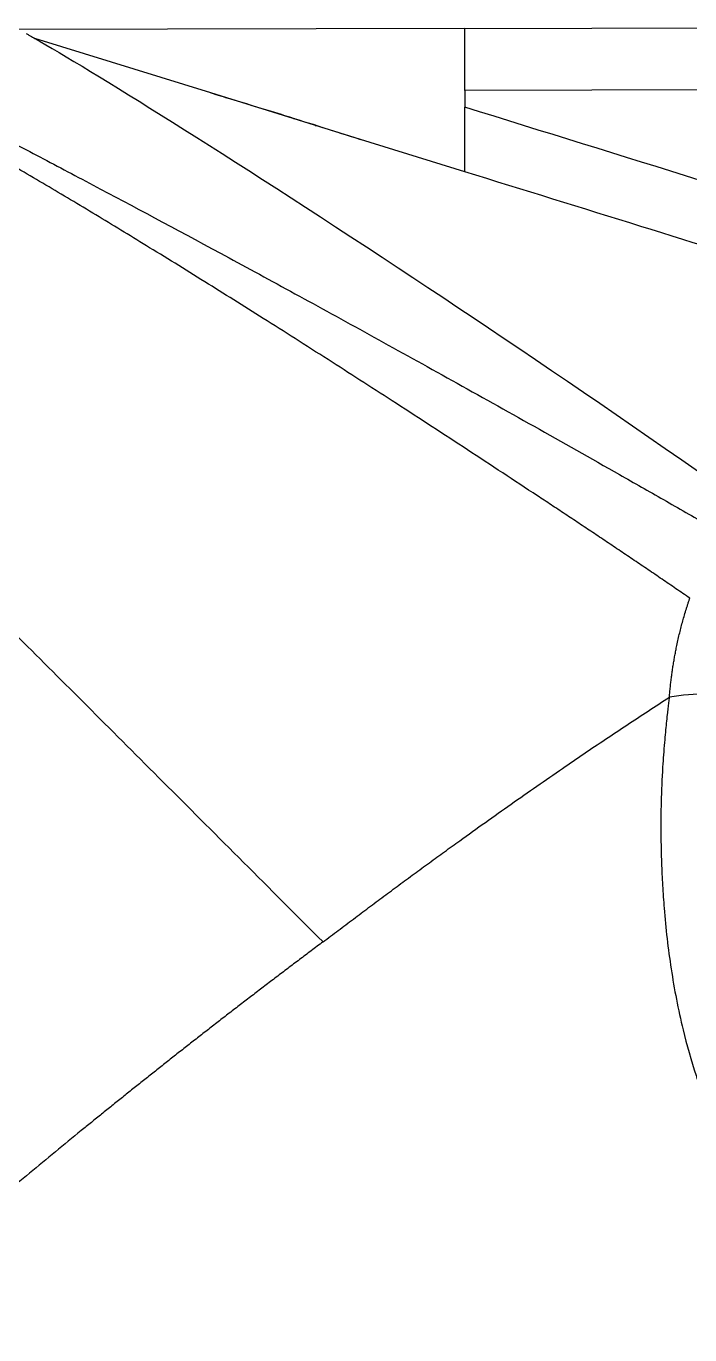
# Model space of a CAD drawing. Extents: x 525 to 613, y 487 to 635.
# Drawn here: x 548.09 to 552.55, y 575.5 to 584.28 of the extents above; entities that cross this region are included whole.
import ezdxf

# ---------------------------------------------------------------- set-up
doc = ezdxf.new("R2010")
doc.units = 0
doc.header["$MEASUREMENT"] = 0
doc.layers.add('1', color=4, linetype='Continuous')
doc.layers.add('STD TEST', color=3, linetype='Continuous')

# ---------------------------------------------------------------- blocks, each defined once
blk = doc.blocks.new('2023 VANGUARD')
at = {"layer": '1', "color": 3, "linetype": 'Continuous', "lineweight": 25}
for p, q in [((-17.9227, -8.4286), (-20.9152, -8.4359)), ((-17.9227, -8.4286), (-11.72, -8.4134)), ((-19.6271, -8.8617), (-20.808, -8.4952)), ((-11.703, -8.8289), (-17.9227, -8.8441)), ((-17.9227, -8.8441), (-17.9227, -8.9569)), ((-19.0718, -9.034), (-19.0618, -9.034)), ((-18.9256, -9.0794), (-18.9179, -9.0794)), ((-18.9256, -9.0794), (-18.9179, -9.0794)), ((-17.9227, -9.3905), (-18.6215, -9.1737))]:
    blk.add_line(p, q, dxfattribs=at)
at = {"layer": '1', "color": 3, "linetype": 'Continuous', "lineweight": 25, "flags": 128}
blk.add_lwpolyline([(-18.6215, -9.1737), (-19.3829, -8.9374), (-19.6271, -8.8617)], dxfattribs=at)
at = {"layer": '1', "color": 3, "linetype": 'Continuous', "lineweight": 25}
for points, knots in [([(-17.9227, -8.8441), (-17.9227, -8.8395), (-17.9227, -8.8298), (-17.9227, -8.8145), (-17.9227, -8.7975), (-17.9227, -8.7789), (-17.9227, -8.7589), (-17.9227, -8.7376), (-17.9227, -8.7151), (-17.9227, -8.6859), (-17.9227, -8.654), (-17.9227, -8.6188), (-17.9228, -8.587), (-17.9227, -8.5542), (-17.9227, -8.5226), (-17.9227, -8.4937), (-17.9227, -8.4697), (-17.9227, -8.4546), (-17.9227, -8.4452), (-17.9227, -8.4394), (-17.9227, -8.4346), (-17.9227, -8.4308), (-17.9227, -8.4293), (-17.9227, -8.4286)], [0, 0, 0, 0, 0.020768, 0.04433, 0.070619, 0.099582, 0.131175, 0.165364, 0.202141, 0.241496, 0.312576, 0.36853, 0.436354, 0.499948, 0.578489, 0.661146, 0.737563, 0.81616, 0.849906, 0.885176, 0.921953, 0.960229, 1, 1, 1, 1]), ([(-20.8653, -8.4632), (-20.8625, -8.4648), (-20.8567, -8.4679), (-20.8477, -8.4729), (-20.8383, -8.4782), (-20.8286, -8.4836), (-20.8185, -8.4893), (-20.8115, -8.4932), (-20.808, -8.4952)], [0, 0, 0, 0, 0.164192, 0.329232, 0.495275, 0.662344, 0.830587, 1, 1, 1, 1]), ([(-20.808, -8.4952), (-20.44, -8.7039), (-19.5208, -9.2748), (-17.3241, -10.7249), (-16.0876, -11.5707), (-14.8977, -12.4436)], [0.0268747, 0.0268747, 0.0268747, 0.0268747, 0.5, 0.5, 0.9293011, 0.9293011, 0.9293011, 0.9293011]), ([(-22.1027, -8.5677), (-22.0993, -8.5698), (-22.0924, -8.5739), (-22.0784, -8.5824), (-22.0534, -8.5974), (-22.0008, -8.6287), (-21.8859, -8.6955), (-21.6939, -8.8029), (-21.4204, -8.9501), (-21.1066, -9.1158), (-20.7558, -9.3003), (-20.2425, -9.5714), (-19.6665, -9.8795), (-19.0357, -10.2226), (-18.5363, -10.497), (-18.0113, -10.7881), (-17.4612, -11.0959), (-16.9832, -11.3658), (-16.5896, -11.59), (-16.2884, -11.7628), (-16.0318, -11.9111), (-15.862, -12.01), (-15.7909, -12.0515), (-15.7725, -12.0623), (-15.7673, -12.0653)], [0, 0, 0, 0, 0.0039062, 0.0078125, 0.015625, 0.03125, 0.0625, 0.125, 0.1875, 0.25, 0.3125, 0.375, 0.5, 0.5625, 0.625, 0.6875, 0.75, 0.8125, 0.84375, 0.875, 0.90625, 0.921875, 0.9257812, 0.927323, 0.927323, 0.927323, 0.927323]), ([(-16.4124, -12.2526), (-16.428, -12.2418), (-16.4591, -12.2203), (-16.5057, -12.1883), (-16.5523, -12.1563), (-16.5989, -12.1245), (-16.6454, -12.0927), (-16.692, -12.0611), (-16.7386, -12.0295), (-16.7851, -11.9981), (-16.8316, -11.9667), (-16.8781, -11.9354), (-16.9247, -11.9042), (-16.9711, -11.873), (-17.0176, -11.8419), (-17.0641, -11.8109), (-17.1105, -11.78), (-17.1569, -11.7491), (-17.2034, -11.7182), (-17.2498, -11.6874), (-17.2962, -11.6567), (-17.3426, -11.626), (-17.389, -11.5953), (-17.4982, -11.5231), (-17.6711, -11.4092), (-17.9066, -11.2548), (-18.1446, -11.0995), (-18.4505, -10.901), (-18.824, -10.6606), (-19.2444, -10.3933), (-19.6527, -10.137), (-20.028, -9.9047), (-20.3842, -9.6877), (-20.7204, -9.4866), (-21.0506, -9.2934), (-21.309, -9.1464), (-21.5028, -9.039), (-21.6377, -8.9655), (-21.7684, -8.8956), (-21.8683, -8.8434), (-21.9404, -8.8063), (-21.9868, -8.7827), (-22.0324, -8.7597), (-22.0772, -8.7374), (-22.1211, -8.7157), (-22.1641, -8.6948), (-22.2062, -8.6745), (-22.2475, -8.6549), (-22.2878, -8.636), (-22.3139, -8.624), (-22.3269, -8.618)], [0, 0, 0, 0, 0.005477, 0.010974, 0.016493, 0.022031, 0.027589, 0.033168, 0.038766, 0.044383, 0.05002, 0.055676, 0.06135, 0.067043, 0.072755, 0.078486, 0.084236, 0.090004, 0.09579, 0.101596, 0.107419, 0.113262, 0.119122, 0.125001, 0.154822, 0.185599, 0.217328, 0.250005, 0.310603, 0.375, 0.435755, 0.5, 0.558168, 0.61923, 0.683183, 0.749993, 0.780675, 0.81174, 0.843183, 0.875004, 0.887329, 0.899694, 0.912098, 0.924541, 0.937022, 0.949542, 0.9621, 0.974696, 0.987329, 1, 1, 1, 1]), ([(-19.6269, -8.8611), (-19.5827, -8.8745), (-19.4189, -8.9242), (-19.1666, -9.0004), (-18.8759, -9.0925), (-18.7065, -9.1465), (-18.6215, -9.1737)], [0, 0, 0, 0, 0.132752, 0.491707, 0.744837, 1, 1, 1, 1]), ([(-17.9227, -9.3905), (-17.9227, -9.3901), (-17.9227, -9.3893), (-17.9228, -9.3876), (-17.9228, -9.3856), (-17.9228, -9.3831), (-17.9228, -9.3803), (-17.9228, -9.3771), (-17.9228, -9.3735), (-17.9228, -9.3696), (-17.9228, -9.3654), (-17.9228, -9.3608), (-17.9228, -9.3559), (-17.9228, -9.3409), (-17.9227, -9.3103), (-17.9227, -9.2661), (-17.9228, -9.2286), (-17.9229, -9.2012), (-17.923, -9.1702), (-17.923, -9.1357), (-17.923, -9.0967), (-17.9229, -9.0611), (-17.9228, -9.0304), (-17.9228, -9.0071), (-17.9228, -8.9828), (-17.9227, -8.9659), (-17.9227, -8.9569)], [0, 0, 0, 0, 0.020795, 0.041467, 0.062032, 0.08249, 0.102843, 0.123091, 0.143225, 0.163243, 0.18314, 0.20291, 0.222544, 0.242029, 0.372093, 0.500117, 0.549948, 0.602506, 0.658488, 0.719897, 0.781256, 0.852474, 0.889742, 0.924349, 0.959548, 1, 1, 1, 1]), ([(-24.1167, -9.3155), (-24.0581, -9.374), (-23.9785, -9.4537), (-23.777, -9.6551), (-23.6553, -9.7769), (-23.3706, -10.0616), (-23.2076, -10.2245), (-22.8417, -10.5905), (-22.6386, -10.7936), (-22.1937, -11.2385), (-21.9518, -11.4804), (-21.4311, -12.001), (-21.1523, -12.2798), (-20.5595, -12.8725), (-20.2455, -13.1864), (-19.5841, -13.8478), (-19.2366, -14.1952), (-18.8735, -14.5585)], [0, 0, 0, 0, 0.125, 0.125, 0.25, 0.25, 0.375, 0.375, 0.5, 0.5, 0.625, 0.625, 0.75, 0.75, 0.875, 0.875, 1, 1, 1, 1]), ([(-11.7321, -11.3124), (-12.0218, -11.2224), (-12.6243, -11.0352), (-13.5619, -10.744), (-14.5661, -10.4322), (-15.6337, -10.1009), (-16.7596, -9.7514), (-17.5292, -9.5126), (-17.9227, -9.3905)], [0, 0, 0, 0, 0.140424, 0.291977, 0.454365, 0.627069, 0.809308, 1, 1, 1, 1]), ([(-16.5497, -12.916), (-16.5487, -12.9044), (-16.5467, -12.8813), (-16.5432, -12.8469), (-16.5393, -12.8127), (-16.535, -12.7787), (-16.5304, -12.7449), (-16.5254, -12.7113), (-16.52, -12.6779), (-16.5142, -12.6448), (-16.508, -12.6118), (-16.4981, -12.5619), (-16.4834, -12.4959), (-16.4662, -12.4283), (-16.4509, -12.3743), (-16.4408, -12.3405), (-16.4322, -12.3129), (-16.4259, -12.2927), (-16.4195, -12.2726), (-16.4148, -12.2593), (-16.4125, -12.2526)], [0, 0, 0, 0, 0.050849, 0.101504, 0.151967, 0.202239, 0.252322, 0.30222, 0.351934, 0.401466, 0.450818, 0.499994, 0.6266, 0.749993, 0.809125, 0.874978, 0.906223, 0.937491, 0.968745, 1, 1, 1, 1]), ([(-16.0273, -12.926), (-16.1122, -12.908), (-16.2012, -12.8977), (-16.3784, -12.8943), (-16.4666, -12.9012), (-16.5498, -12.9159)], [0, 0, 0, 0, 0.5, 0.5, 1, 1, 1, 1]), ([(-18.8735, -14.5585), (-18.8565, -14.5457), (-18.8224, -14.5202), (-18.7714, -14.4818), (-18.7204, -14.4434), (-18.6694, -14.4051), (-18.6185, -14.3669), (-18.5676, -14.3288), (-18.5167, -14.2907), (-18.4658, -14.2527), (-18.4149, -14.2149), (-18.364, -14.1771), (-18.313, -14.1395), (-18.2621, -14.1021), (-18.2112, -14.0647), (-18.1602, -14.0275), (-18.1092, -13.9904), (-18.0583, -13.9534), (-18.0073, -13.9165), (-17.8588, -13.8094), (-17.6124, -13.6339), (-17.3341, -13.4402), (-17.1228, -13.296), (-16.9794, -13.1992), (-16.8361, -13.1036), (-16.693, -13.0091), (-16.5974, -12.947), (-16.5497, -12.916)], [0, 0, 0, 0, 0.022364, 0.044708, 0.067034, 0.089341, 0.111628, 0.133897, 0.156147, 0.178378, 0.20059, 0.222784, 0.24496, 0.267117, 0.289257, 0.311379, 0.333483, 0.355571, 0.377641, 0.399696, 0.548263, 0.696192, 0.757418, 0.818403, 0.879156, 0.939686, 1, 1, 1, 1]), ([(-16.5498, -12.9159), (-16.5513, -12.9278), (-16.5546, -12.9527), (-16.5593, -12.9917), (-16.5648, -13.0384), (-16.5706, -13.0916), (-16.5768, -13.1543), (-16.5856, -13.2521), (-16.597, -13.4089), (-16.6056, -13.6098), (-16.6073, -13.7755), (-16.6062, -13.8771), (-16.605, -13.9448), (-16.6029, -14.0187), (-16.5994, -14.1035), (-16.5941, -14.2052), (-16.5842, -14.3493), (-16.5663, -14.536), (-16.5392, -14.7398), (-16.5037, -14.9438), (-16.4518, -15.1823), (-16.3967, -15.3786), (-16.3451, -15.5324), (-16.308, -15.6353), (-16.2536, -15.7721), (-16.1757, -15.9427), (-16.0822, -16.1203), (-15.9754, -16.2961), (-15.8496, -16.4766), (-15.7008, -16.6615), (-15.4966, -16.879), (-15.2361, -17.1079), (-14.9778, -17.2893), (-14.7816, -17.4079), (-14.6514, -17.4802), (-14.5181, -17.5485), (-14.3583, -17.6236), (-14.1583, -17.7076), (-13.9232, -17.792), (-13.7387, -17.8474), (-13.6197, -17.879), (-13.5652, -17.8927), (-13.5255, -17.9023), (-13.4995, -17.9085), (-13.4845, -17.912), (-13.473, -17.9145), (-13.4643, -17.9166), (-13.4566, -17.9185), (-13.4482, -17.9205), (-13.4432, -17.9214), (-13.4409, -17.9218)], [0, 0, 0, 0, 0.0063364, 0.0132778, 0.0208232, 0.0312243, 0.0416147, 0.0541661, 0.0831948, 0.124789, 0.1604454, 0.1705739, 0.178262, 0.1960671, 0.2094117, 0.2227472, 0.2493859, 0.2848442, 0.3202595, 0.3556568, 0.3910707, 0.4443483, 0.4576951, 0.4711496, 0.4980368, 0.5292124, 0.5607134, 0.5920153, 0.6233876, 0.6588959, 0.6949883, 0.7488011, 0.7988557, 0.8176159, 0.8365692, 0.8554405, 0.8742549, 0.9031175, 0.937046, 0.9685044, 0.9763904, 0.984237, 0.9901079, 0.9921131, 0.9945557, 0.9960548, 0.9966741, 0.9980286, 0.9991197, 1, 1, 1, 1]), ([(-18.8735, -14.5585), (-18.9, -14.5783), (-18.9527, -14.6177), (-19.0314, -14.6771), (-19.1096, -14.7363), (-19.1872, -14.7953), (-19.2644, -14.854), (-19.341, -14.9126), (-19.4171, -14.9711), (-19.4927, -15.0293), (-19.5678, -15.0874), (-19.6423, -15.1453), (-19.7163, -15.203), (-19.7898, -15.2605), (-19.8627, -15.3179), (-19.9352, -15.375), (-20.0071, -15.432), (-20.0785, -15.4888), (-20.1493, -15.5453), (-20.2197, -15.6017), (-20.2895, -15.6578), (-20.3588, -15.7137), (-20.4276, -15.7694), (-20.531, -15.8535), (-20.6694, -15.9667), (-20.8427, -16.1098), (-21.0163, -16.2544), (-21.1901, -16.4005), (-21.364, -16.5481), (-21.5381, -16.6972), (-21.7124, -16.8479), (-21.8868, -17), (-22.0028, -17.1024), (-22.061, -17.1537)], [0, 0, 0, 0, 0.0241905, 0.0482491, 0.0721766, 0.0959732, 0.1196369, 0.1431679, 0.1665666, 0.1898328, 0.2129663, 0.2359669, 0.2588344, 0.2815687, 0.3041697, 0.3266372, 0.3489709, 0.3711709, 0.3932369, 0.4151688, 0.4369664, 0.4586296, 0.4801583, 0.5015524, 0.5559173, 0.6105384, 0.6654151, 0.7205466, 0.7759322, 0.8315712, 0.8874627, 0.9436059, 1, 1, 1, 1])]:
    blk.add_open_spline(points, degree=3, knots=knots, dxfattribs=at)
blk.add_open_spline([(-11.6032, -10.9237), (-13.7093, -10.2667), (-15.8159, -9.6115), (-17.9227, -8.9569)], degree=3, dxfattribs=at)
blk = doc.blocks.new('2026 Vanguard')
at = {"layer": 'STD TEST', "color": 1}
blk.add_blockref('2023 VANGUARD', (44.1613, 88.209), dxfattribs=at)

msp = doc.modelspace()

# ---------------------------------------------------------------- block references
at = {"layer": '1'}
msp.add_blockref('2026 Vanguard', (524.7985, 504.4821), dxfattribs=at)

doc.saveas('drawing.dxf')
